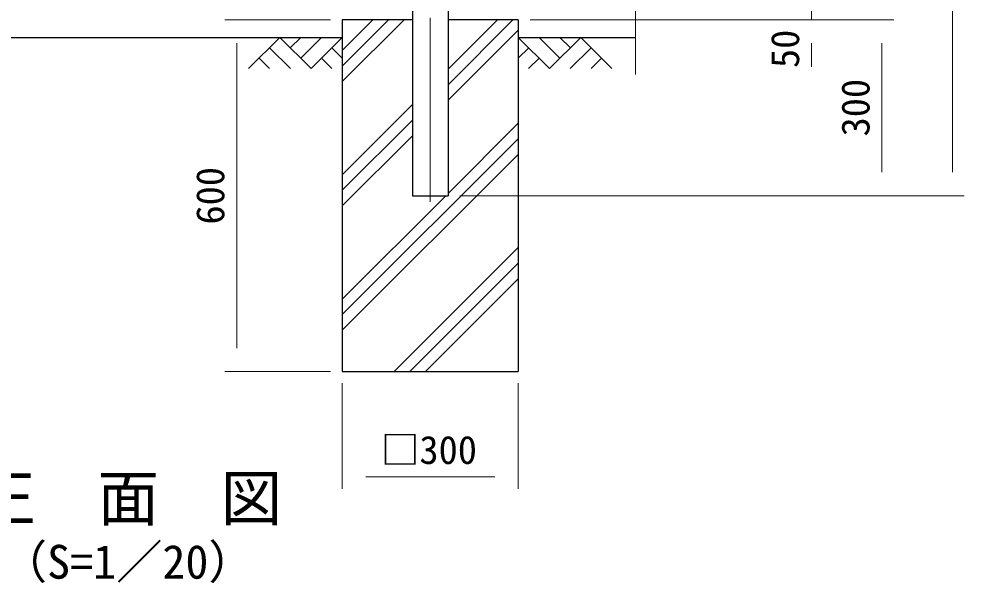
# Model space of a CAD drawing. Units: millimetres, scale not verified. Extents: x -4200 to 4200, y -2970 to 2970.
# Drawn here: x -2285 to -674, y -1500 to -537 of the extents above; entities that cross this region are included whole.
import ezdxf
from ezdxf.enums import TextEntityAlignment as Align

# ---------------------------------------------------------------- set-up
doc = ezdxf.new("R2010")
doc.units = ezdxf.units.MM
doc.header["$LTSCALE"] = 10
doc.linetypes.add('USER1', pattern=[50.8, 31.75, -6.35, 6.35, -6.35])
for name, color, linetype, lineweight in [('0-0_D-TTL-TXT', 7, 'Continuous', 25), ('0-2_D-BMK', 2, 'USER1', 13), ('0-3_D-STR1', 1, 'Continuous', 25), ('0-5_D-DCR-HCH', 7, 'Continuous', 13), ('0-6_D-BGD', 7, 'Continuous', 25), ('0-7_D-STR4', 7, 'Continuous', 25), ('0-8_D-STR-DIM', 7, 'Continuous', 13)]:
    doc.layers.add(name, color=color, linetype=linetype, lineweight=lineweight)
doc.styles.add('ＭＳ ゴシック', font='')
doc.styles.get('ＭＳ ゴシック').set_extended_font_data('MS Gothic')

msp = doc.modelspace()

# ---------------------------------------------------------------- linework, layer by layer
at = {"layer": '0-2_D-BMK'}
msp.add_line((-1584.05, 1496.61), (-1584.05, -849.21), dxfattribs=at)
at = {"layer": '0-3_D-STR1'}
for p, q in [((-1614.3, -490.93), (-1614.3, -838.63)), ((-1553.8, -490.93), (-1553.8, -838.63)), ((-1614.3, -838.63), (-1553.8, -838.63))]:
    msp.add_line(p, q, dxfattribs=at)
at = {"layer": '0-5_D-DCR-HCH'}
for p, q in [((-1734.05, -643.89), (-1628.79, -538.63)), ((-1734.05, -617.37), (-1655.31, -538.63)), ((-1734.05, -590.86), (-1681.82, -538.63)), ((-1553.8, -649.25), (-1443.17, -538.63)), ((-1553.8, -622.74), (-1469.69, -538.63)), ((-1553.8, -675.77), (-1434.05, -556.02)), ((-1840.47, -568.63), (-1893.68, -621.84)), ((-1840.47, -568.63), (-1787.26, -621.84)), ((-1822.73, -586.37), (-1805, -568.63)), ((-1805, -604.11), (-1769.52, -568.63)), ((-1787.26, -621.84), (-1734.05, -568.63)), ((-1380.83, -621.84), (-1434.05, -568.63)), ((-1363.1, -604.11), (-1398.57, -568.63)), ((-1327.62, -568.63), (-1380.83, -621.84)), ((-1345.27, -586.46), (-1363.1, -568.63)), ((-1327.62, -568.63), (-1274.41, -621.84)), ((-1858.21, -586.37), (-1822.57, -621.84)), ((-1751.78, -586.37), (-1734.05, -604.03)), ((-1416.31, -586.37), (-1434.05, -604.03)), ((-1309.88, -586.37), (-1345.52, -621.84)), ((-1875.94, -604.11), (-1858.13, -621.84)), ((-1769.52, -604.11), (-1751.7, -621.84)), ((-1398.57, -604.11), (-1416.39, -621.84)), ((-1292.15, -604.11), (-1309.97, -621.84)), ((-1734.05, -802.99), (-1614.3, -683.24)), ((-1734.05, -829.5), (-1614.3, -709.75)), ((-1553.8, -834.87), (-1434.05, -715.12)), ((-1734.05, -856.02), (-1614.3, -736.27)), ((-1734.05, -1041.64), (-1434.05, -741.64)), ((-1734.05, -1068.15), (-1434.05, -768.15)), ((-1734.05, -1015.12), (-1557.56, -838.63)), ((-1645.43, -1138.63), (-1434.05, -927.25)), ((-1618.91, -1138.63), (-1434.05, -953.77)), ((-1592.39, -1138.63), (-1434.05, -980.28))]:
    msp.add_line(p, q, dxfattribs=at)
at = {"layer": '0-6_D-BGD'}
for p, q in [((-2469.05, -568.63), (-1734.05, -568.63)), ((-1434.05, -568.63), (-1234.05, -568.63))]:
    msp.add_line(p, q, dxfattribs=at)
at = {"layer": '0-7_D-STR4'}
for p, q in [((-1734.05, -538.63), (-1734.05, -1138.63)), ((-1614.3, -538.63), (-1734.05, -538.63)), ((-1434.05, -538.63), (-1553.8, -538.63)), ((-1434.05, -538.63), (-1434.05, -1138.63)), ((-1734.05, -1138.63), (-1434.05, -1138.63))]:
    msp.add_line(p, q, dxfattribs=at)
at = {"layer": '0-8_D-STR-DIM'}
for p, q in [((-694.05, -798.63), (-694.05, 1421.37)), ((-1234.05, -631.63), (-1234.05, 460.72)), ((-934.05, -538.63), (-934.05, -488.63)), ((-1754.05, -538.63), (-1934.05, -538.63)), ((-1414.05, -538.63), (-914.05, -538.63)), ((-1414.05, -538.63), (-794.05, -538.63)), ((-1414.05, -538.63), (-794.05, -538.63)), ((-1914.05, -578.63), (-1914.05, -1098.63)), ((-934.05, -578.63), (-934.05, -618.63)), ((-814.05, -578.63), (-814.05, -798.63)), ((-1533.8, -838.63), (-674.05, -838.63)), ((-1533.8, -838.63), (-794.05, -838.63)), ((-1754.05, -1138.63), (-1934.05, -1138.63)), ((-1734.05, -1158.63), (-1734.05, -1338.63)), ((-1434.05, -1158.63), (-1434.05, -1338.63)), ((-1694.05, -1318.63), (-1474.05, -1318.63))]:
    msp.add_line(p, q, dxfattribs=at)

# ---------------------------------------------------------------- texts
at = {"layer": '0-0_D-TTL-TXT', "style": 'ＭＳ ゴシック'}
for s, height, p in [('正\u3000面\u3000図', 76.98, (-2361.45, -1416.31)), ('（S=1／20）', 57.7, (-2315.96, -1509.5))]:
    msp.add_text(s, height=height, dxfattribs=at).set_placement(p, align=Align.BOTTOM_LEFT)
at = {"layer": '0-8_D-STR-DIM', "style": 'ＭＳ ゴシック'}
for s, p in [('50', (-940.79, -620.83)), ('300', (-820.79, -737.51)), ('600', (-1920.79, -887.88))]:
    msp.add_text(s, height=48.09, rotation=90, dxfattribs=at).set_placement(p, align=Align.BOTTOM_LEFT)
msp.add_text('□300', height=48.09, dxfattribs=at).set_placement((-1668.2, -1310.88), align=Align.BOTTOM_LEFT)

doc.saveas('drawing.dxf')
